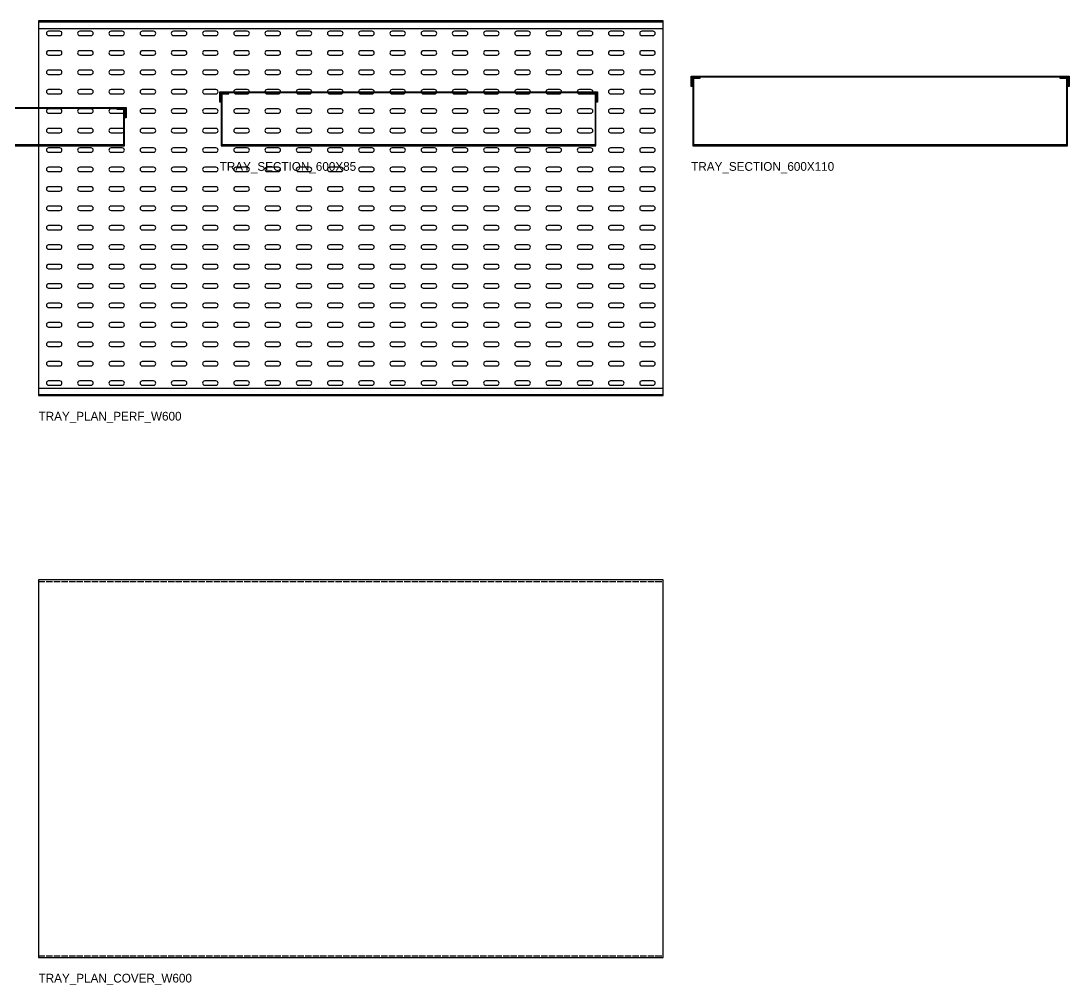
# Model space of a CAD drawing. Header units: millimetres. Extents: x 0 to 15450, y -7144 to 313.
# Drawn here: x 13772 to 15450, y -1344 to 200 of the extents above; entities that cross this region are included whole.
import ezdxf

# ---------------------------------------------------------------- set-up
doc = ezdxf.new("R2010")
doc.units = ezdxf.units.MM
doc.header["$LTSCALE"] = 8
doc.linetypes.add('DASHED', pattern=[1.524, 1.27, -0.254])
for name, color, linetype in [('TRAY', 7, 'Continuous'), ('TRAY-COVER', 5, 'Continuous'), ('TRAY-HIDDEN', 8, 'DASHED'), ('TRAY-SLOT', 8, 'Continuous')]:
    doc.layers.add(name, color=color, linetype=linetype)

# ---------------------------------------------------------------- blocks, each defined once
blk = doc.blocks.new('TCR_TRAY_SECTION_600X60')
at = {"layer": 'TRAY'}
blk.add_lwpolyline([(12, 60), (0, 60), (0, 0), (600, 0), (600, 60), (588, 60), (588, 58.5), (598.5, 58.5), (598.5, 1.5), (1.5, 1.5), (1.5, 58.5), (12, 58.5)], close=True, dxfattribs=at)
at = {"layer": 'TRAY-COVER'}
blk.add_lwpolyline([(-2.5, 45), (-2.5, 61.5), (602.5, 61.5), (602.5, 45), (601, 45), (601, 60), (-1, 60), (-1, 45)], close=True, dxfattribs=at)
blk = doc.blocks.new('TCR_TRAY_SECTION_600X85')
at = {"layer": 'TRAY'}
blk.add_lwpolyline([(12, 85), (0, 85), (0, 0), (600, 0), (600, 85), (588, 85), (588, 83.5), (598.5, 83.5), (598.5, 1.5), (1.5, 1.5), (1.5, 83.5), (12, 83.5)], close=True, dxfattribs=at)
at = {"layer": 'TRAY-COVER'}
blk.add_lwpolyline([(-2.5, 70), (-2.5, 86.5), (602.5, 86.5), (602.5, 70), (601, 70), (601, 85), (-1, 85), (-1, 70)], close=True, dxfattribs=at)
blk = doc.blocks.new('TCR_TRAY_SECTION_600X110')
at = {"layer": 'TRAY'}
blk.add_lwpolyline([(12, 110), (0, 110), (0, 0), (600, 0), (600, 110), (588, 110), (588, 108.5), (598.5, 108.5), (598.5, 1.5), (1.5, 1.5), (1.5, 108.5), (12, 108.5)], close=True, dxfattribs=at)
at = {"layer": 'TRAY-COVER'}
blk.add_lwpolyline([(-2.5, 95), (-2.5, 111.5), (602.5, 111.5), (602.5, 95), (601, 95), (601, 110), (-1, 110), (-1, 95)], close=True, dxfattribs=at)
blk = doc.blocks.new('TCR_TRAY_PLAN_PERF_W600')
at = {"layer": 'TRAY'}
for p, q in [((0, 598.5), (1000, 598.5)), ((0, 588), (1000, 588)), ((0, 12), (1000, 12)), ((0, 1.5), (1000, 1.5))]:
    blk.add_line(p, q, dxfattribs=at)
blk.add_lwpolyline([(0, 0), (1000, 0), (1000, 600), (0, 600)], close=True, dxfattribs=at)
at = {"layer": 'TRAY-SLOT'}
for points in [[(16, 576.5), (34, 576.5, 1), (34, 583.5), (16, 583.5, 1)], [(66, 576.5), (84, 576.5, 1), (84, 583.5), (66, 583.5, 1)], [(116, 576.5), (134, 576.5, 1), (134, 583.5), (116, 583.5, 1)], [(166, 576.5), (184, 576.5, 1), (184, 583.5), (166, 583.5, 1)], [(216, 576.5), (234, 576.5, 1), (234, 583.5), (216, 583.5, 1)], [(266, 576.5), (284, 576.5, 1), (284, 583.5), (266, 583.5, 1)], [(316, 576.5), (334, 576.5, 1), (334, 583.5), (316, 583.5, 1)], [(366, 576.5), (384, 576.5, 1), (384, 583.5), (366, 583.5, 1)], [(416, 576.5), (434, 576.5, 1), (434, 583.5), (416, 583.5, 1)], [(466, 576.5), (484, 576.5, 1), (484, 583.5), (466, 583.5, 1)], [(516, 576.5), (534, 576.5, 1), (534, 583.5), (516, 583.5, 1)], [(566, 576.5), (584, 576.5, 1), (584, 583.5), (566, 583.5, 1)], [(616, 576.5), (634, 576.5, 1), (634, 583.5), (616, 583.5, 1)], [(666, 576.5), (684, 576.5, 1), (684, 583.5), (666, 583.5, 1)], [(716, 576.5), (734, 576.5, 1), (734, 583.5), (716, 583.5, 1)], [(766, 576.5), (784, 576.5, 1), (784, 583.5), (766, 583.5, 1)], [(816, 576.5), (834, 576.5, 1), (834, 583.5), (816, 583.5, 1)], [(866, 576.5), (884, 576.5, 1), (884, 583.5), (866, 583.5, 1)], [(916, 576.5), (934, 576.5, 1), (934, 583.5), (916, 583.5, 1)], [(966, 576.5), (984, 576.5, 1), (984, 583.5), (966, 583.5, 1)], [(16, 545.4), (34, 545.4, 1), (34, 552.4), (16, 552.4, 1)], [(66, 545.4), (84, 545.4, 1), (84, 552.4), (66, 552.4, 1)], [(116, 545.4), (134, 545.4, 1), (134, 552.4), (116, 552.4, 1)], [(166, 545.4), (184, 545.4, 1), (184, 552.4), (166, 552.4, 1)], [(216, 545.4), (234, 545.4, 1), (234, 552.4), (216, 552.4, 1)], [(266, 545.4), (284, 545.4, 1), (284, 552.4), (266, 552.4, 1)], [(316, 545.4), (334, 545.4, 1), (334, 552.4), (316, 552.4, 1)], [(366, 545.4), (384, 545.4, 1), (384, 552.4), (366, 552.4, 1)], [(416, 545.4), (434, 545.4, 1), (434, 552.4), (416, 552.4, 1)], [(466, 545.4), (484, 545.4, 1), (484, 552.4), (466, 552.4, 1)], [(516, 545.4), (534, 545.4, 1), (534, 552.4), (516, 552.4, 1)], [(566, 545.4), (584, 545.4, 1), (584, 552.4), (566, 552.4, 1)], [(616, 545.4), (634, 545.4, 1), (634, 552.4), (616, 552.4, 1)], [(666, 545.4), (684, 545.4, 1), (684, 552.4), (666, 552.4, 1)], [(716, 545.4), (734, 545.4, 1), (734, 552.4), (716, 552.4, 1)], [(766, 545.4), (784, 545.4, 1), (784, 552.4), (766, 552.4, 1)], [(816, 545.4), (834, 545.4, 1), (834, 552.4), (816, 552.4, 1)], [(866, 545.4), (884, 545.4, 1), (884, 552.4), (866, 552.4, 1)], [(916, 545.4), (934, 545.4, 1), (934, 552.4), (916, 552.4, 1)], [(966, 545.4), (984, 545.4, 1), (984, 552.4), (966, 552.4, 1)], [(16, 514.3), (34, 514.3, 1), (34, 521.3), (16, 521.3, 1)], [(66, 514.3), (84, 514.3, 1), (84, 521.3), (66, 521.3, 1)], [(116, 514.3), (134, 514.3, 1), (134, 521.3), (116, 521.3, 1)], [(166, 514.3), (184, 514.3, 1), (184, 521.3), (166, 521.3, 1)], [(216, 514.3), (234, 514.3, 1), (234, 521.3), (216, 521.3, 1)], [(266, 514.3), (284, 514.3, 1), (284, 521.3), (266, 521.3, 1)], [(316, 514.3), (334, 514.3, 1), (334, 521.3), (316, 521.3, 1)], [(366, 514.3), (384, 514.3, 1), (384, 521.3), (366, 521.3, 1)], [(416, 514.3), (434, 514.3, 1), (434, 521.3), (416, 521.3, 1)], [(466, 514.3), (484, 514.3, 1), (484, 521.3), (466, 521.3, 1)], [(516, 514.3), (534, 514.3, 1), (534, 521.3), (516, 521.3, 1)], [(566, 514.3), (584, 514.3, 1), (584, 521.3), (566, 521.3, 1)], [(616, 514.3), (634, 514.3, 1), (634, 521.3), (616, 521.3, 1)], [(666, 514.3), (684, 514.3, 1), (684, 521.3), (666, 521.3, 1)], [(716, 514.3), (734, 514.3, 1), (734, 521.3), (716, 521.3, 1)], [(766, 514.3), (784, 514.3, 1), (784, 521.3), (766, 521.3, 1)], [(816, 514.3), (834, 514.3, 1), (834, 521.3), (816, 521.3, 1)], [(866, 514.3), (884, 514.3, 1), (884, 521.3), (866, 521.3, 1)], [(916, 514.3), (934, 514.3, 1), (934, 521.3), (916, 521.3, 1)], [(966, 514.3), (984, 514.3, 1), (984, 521.3), (966, 521.3, 1)], [(16, 483.2), (34, 483.2, 1), (34, 490.2), (16, 490.2, 1)], [(66, 483.2), (84, 483.2, 1), (84, 490.2), (66, 490.2, 1)], [(116, 483.2), (134, 483.2, 1), (134, 490.2), (116, 490.2, 1)], [(166, 483.2), (184, 483.2, 1), (184, 490.2), (166, 490.2, 1)], [(216, 483.2), (234, 483.2, 1), (234, 490.2), (216, 490.2, 1)], [(266, 483.2), (284, 483.2, 1), (284, 490.2), (266, 490.2, 1)], [(316, 483.2), (334, 483.2, 1), (334, 490.2), (316, 490.2, 1)], [(366, 483.2), (384, 483.2, 1), (384, 490.2), (366, 490.2, 1)], [(416, 483.2), (434, 483.2, 1), (434, 490.2), (416, 490.2, 1)], [(466, 483.2), (484, 483.2, 1), (484, 490.2), (466, 490.2, 1)], [(516, 483.2), (534, 483.2, 1), (534, 490.2), (516, 490.2, 1)], [(566, 483.2), (584, 483.2, 1), (584, 490.2), (566, 490.2, 1)], [(616, 483.2), (634, 483.2, 1), (634, 490.2), (616, 490.2, 1)], [(666, 483.2), (684, 483.2, 1), (684, 490.2), (666, 490.2, 1)], [(716, 483.2), (734, 483.2, 1), (734, 490.2), (716, 490.2, 1)], [(766, 483.2), (784, 483.2, 1), (784, 490.2), (766, 490.2, 1)], [(816, 483.2), (834, 483.2, 1), (834, 490.2), (816, 490.2, 1)], [(866, 483.2), (884, 483.2, 1), (884, 490.2), (866, 490.2, 1)], [(916, 483.2), (934, 483.2, 1), (934, 490.2), (916, 490.2, 1)], [(966, 483.2), (984, 483.2, 1), (984, 490.2), (966, 490.2, 1)], [(16, 452.1), (34, 452.1, 1), (34, 459.1), (16, 459.1, 1)], [(66, 452.1), (84, 452.1, 1), (84, 459.1), (66, 459.1, 1)], [(116, 452.1), (134, 452.1, 1), (134, 459.1), (116, 459.1, 1)], [(166, 452.1), (184, 452.1, 1), (184, 459.1), (166, 459.1, 1)], [(216, 452.1), (234, 452.1, 1), (234, 459.1), (216, 459.1, 1)], [(266, 452.1), (284, 452.1, 1), (284, 459.1), (266, 459.1, 1)], [(316, 452.1), (334, 452.1, 1), (334, 459.1), (316, 459.1, 1)], [(366, 452.1), (384, 452.1, 1), (384, 459.1), (366, 459.1, 1)], [(416, 452.1), (434, 452.1, 1), (434, 459.1), (416, 459.1, 1)], [(466, 452.1), (484, 452.1, 1), (484, 459.1), (466, 459.1, 1)], [(516, 452.1), (534, 452.1, 1), (534, 459.1), (516, 459.1, 1)], [(566, 452.1), (584, 452.1, 1), (584, 459.1), (566, 459.1, 1)], [(616, 452.1), (634, 452.1, 1), (634, 459.1), (616, 459.1, 1)], [(666, 452.1), (684, 452.1, 1), (684, 459.1), (666, 459.1, 1)], [(716, 452.1), (734, 452.1, 1), (734, 459.1), (716, 459.1, 1)], [(766, 452.1), (784, 452.1, 1), (784, 459.1), (766, 459.1, 1)], [(816, 452.1), (834, 452.1, 1), (834, 459.1), (816, 459.1, 1)], [(866, 452.1), (884, 452.1, 1), (884, 459.1), (866, 459.1, 1)], [(916, 452.1), (934, 452.1, 1), (934, 459.1), (916, 459.1, 1)], [(966, 452.1), (984, 452.1, 1), (984, 459.1), (966, 459.1, 1)], [(16, 420.9), (34, 420.9, 1), (34, 427.9), (16, 427.9, 1)], [(66, 420.9), (84, 420.9, 1), (84, 427.9), (66, 427.9, 1)], [(116, 420.9), (134, 420.9, 1), (134, 427.9), (116, 427.9, 1)], [(166, 420.9), (184, 420.9, 1), (184, 427.9), (166, 427.9, 1)], [(216, 420.9), (234, 420.9, 1), (234, 427.9), (216, 427.9, 1)], [(266, 420.9), (284, 420.9, 1), (284, 427.9), (266, 427.9, 1)], [(316, 420.9), (334, 420.9, 1), (334, 427.9), (316, 427.9, 1)], [(366, 420.9), (384, 420.9, 1), (384, 427.9), (366, 427.9, 1)], [(416, 420.9), (434, 420.9, 1), (434, 427.9), (416, 427.9, 1)], [(466, 420.9), (484, 420.9, 1), (484, 427.9), (466, 427.9, 1)], [(516, 420.9), (534, 420.9, 1), (534, 427.9), (516, 427.9, 1)], [(566, 420.9), (584, 420.9, 1), (584, 427.9), (566, 427.9, 1)], [(616, 420.9), (634, 420.9, 1), (634, 427.9), (616, 427.9, 1)], [(666, 420.9), (684, 420.9, 1), (684, 427.9), (666, 427.9, 1)], [(716, 420.9), (734, 420.9, 1), (734, 427.9), (716, 427.9, 1)], [(766, 420.9), (784, 420.9, 1), (784, 427.9), (766, 427.9, 1)], [(816, 420.9), (834, 420.9, 1), (834, 427.9), (816, 427.9, 1)], [(866, 420.9), (884, 420.9, 1), (884, 427.9), (866, 427.9, 1)], [(916, 420.9), (934, 420.9, 1), (934, 427.9), (916, 427.9, 1)], [(966, 420.9), (984, 420.9, 1), (984, 427.9), (966, 427.9, 1)], [(16, 389.8), (34, 389.8, 1), (34, 396.8), (16, 396.8, 1)], [(66, 389.8), (84, 389.8, 1), (84, 396.8), (66, 396.8, 1)], [(116, 389.8), (134, 389.8, 1), (134, 396.8), (116, 396.8, 1)], [(166, 389.8), (184, 389.8, 1), (184, 396.8), (166, 396.8, 1)], [(216, 389.8), (234, 389.8, 1), (234, 396.8), (216, 396.8, 1)], [(266, 389.8), (284, 389.8, 1), (284, 396.8), (266, 396.8, 1)], [(316, 389.8), (334, 389.8, 1), (334, 396.8), (316, 396.8, 1)], [(366, 389.8), (384, 389.8, 1), (384, 396.8), (366, 396.8, 1)], [(416, 389.8), (434, 389.8, 1), (434, 396.8), (416, 396.8, 1)], [(466, 389.8), (484, 389.8, 1), (484, 396.8), (466, 396.8, 1)], [(516, 389.8), (534, 389.8, 1), (534, 396.8), (516, 396.8, 1)], [(566, 389.8), (584, 389.8, 1), (584, 396.8), (566, 396.8, 1)], [(616, 389.8), (634, 389.8, 1), (634, 396.8), (616, 396.8, 1)], [(666, 389.8), (684, 389.8, 1), (684, 396.8), (666, 396.8, 1)], [(716, 389.8), (734, 389.8, 1), (734, 396.8), (716, 396.8, 1)], [(766, 389.8), (784, 389.8, 1), (784, 396.8), (766, 396.8, 1)], [(816, 389.8), (834, 389.8, 1), (834, 396.8), (816, 396.8, 1)], [(866, 389.8), (884, 389.8, 1), (884, 396.8), (866, 396.8, 1)], [(916, 389.8), (934, 389.8, 1), (934, 396.8), (916, 396.8, 1)], [(966, 389.8), (984, 389.8, 1), (984, 396.8), (966, 396.8, 1)], [(16, 358.7), (34, 358.7, 1), (34, 365.7), (16, 365.7, 1)], [(66, 358.7), (84, 358.7, 1), (84, 365.7), (66, 365.7, 1)], [(116, 358.7), (134, 358.7, 1), (134, 365.7), (116, 365.7, 1)], [(166, 358.7), (184, 358.7, 1), (184, 365.7), (166, 365.7, 1)], [(216, 358.7), (234, 358.7, 1), (234, 365.7), (216, 365.7, 1)], [(266, 358.7), (284, 358.7, 1), (284, 365.7), (266, 365.7, 1)], [(316, 358.7), (334, 358.7, 1), (334, 365.7), (316, 365.7, 1)], [(366, 358.7), (384, 358.7, 1), (384, 365.7), (366, 365.7, 1)], [(416, 358.7), (434, 358.7, 1), (434, 365.7), (416, 365.7, 1)], [(466, 358.7), (484, 358.7, 1), (484, 365.7), (466, 365.7, 1)], [(516, 358.7), (534, 358.7, 1), (534, 365.7), (516, 365.7, 1)], [(566, 358.7), (584, 358.7, 1), (584, 365.7), (566, 365.7, 1)], [(616, 358.7), (634, 358.7, 1), (634, 365.7), (616, 365.7, 1)], [(666, 358.7), (684, 358.7, 1), (684, 365.7), (666, 365.7, 1)], [(716, 358.7), (734, 358.7, 1), (734, 365.7), (716, 365.7, 1)], [(766, 358.7), (784, 358.7, 1), (784, 365.7), (766, 365.7, 1)], [(816, 358.7), (834, 358.7, 1), (834, 365.7), (816, 365.7, 1)], [(866, 358.7), (884, 358.7, 1), (884, 365.7), (866, 365.7, 1)], [(916, 358.7), (934, 358.7, 1), (934, 365.7), (916, 365.7, 1)], [(966, 358.7), (984, 358.7, 1), (984, 365.7), (966, 365.7, 1)], [(16, 327.6), (34, 327.6, 1), (34, 334.6), (16, 334.6, 1)], [(66, 327.6), (84, 327.6, 1), (84, 334.6), (66, 334.6, 1)], [(116, 327.6), (134, 327.6, 1), (134, 334.6), (116, 334.6, 1)], [(166, 327.6), (184, 327.6, 1), (184, 334.6), (166, 334.6, 1)], [(216, 327.6), (234, 327.6, 1), (234, 334.6), (216, 334.6, 1)], [(266, 327.6), (284, 327.6, 1), (284, 334.6), (266, 334.6, 1)], [(316, 327.6), (334, 327.6, 1), (334, 334.6), (316, 334.6, 1)], [(366, 327.6), (384, 327.6, 1), (384, 334.6), (366, 334.6, 1)], [(416, 327.6), (434, 327.6, 1), (434, 334.6), (416, 334.6, 1)], [(466, 327.6), (484, 327.6, 1), (484, 334.6), (466, 334.6, 1)], [(516, 327.6), (534, 327.6, 1), (534, 334.6), (516, 334.6, 1)], [(566, 327.6), (584, 327.6, 1), (584, 334.6), (566, 334.6, 1)], [(616, 327.6), (634, 327.6, 1), (634, 334.6), (616, 334.6, 1)], [(666, 327.6), (684, 327.6, 1), (684, 334.6), (666, 334.6, 1)], [(716, 327.6), (734, 327.6, 1), (734, 334.6), (716, 334.6, 1)], [(766, 327.6), (784, 327.6, 1), (784, 334.6), (766, 334.6, 1)], [(816, 327.6), (834, 327.6, 1), (834, 334.6), (816, 334.6, 1)], [(866, 327.6), (884, 327.6, 1), (884, 334.6), (866, 334.6, 1)], [(916, 327.6), (934, 327.6, 1), (934, 334.6), (916, 334.6, 1)], [(966, 327.6), (984, 327.6, 1), (984, 334.6), (966, 334.6, 1)], [(16, 296.5), (34, 296.5, 1), (34, 303.5), (16, 303.5, 1)], [(66, 296.5), (84, 296.5, 1), (84, 303.5), (66, 303.5, 1)], [(116, 296.5), (134, 296.5, 1), (134, 303.5), (116, 303.5, 1)], [(166, 296.5), (184, 296.5, 1), (184, 303.5), (166, 303.5, 1)], [(216, 296.5), (234, 296.5, 1), (234, 303.5), (216, 303.5, 1)], [(266, 296.5), (284, 296.5, 1), (284, 303.5), (266, 303.5, 1)], [(316, 296.5), (334, 296.5, 1), (334, 303.5), (316, 303.5, 1)], [(366, 296.5), (384, 296.5, 1), (384, 303.5), (366, 303.5, 1)], [(416, 296.5), (434, 296.5, 1), (434, 303.5), (416, 303.5, 1)], [(466, 296.5), (484, 296.5, 1), (484, 303.5), (466, 303.5, 1)], [(516, 296.5), (534, 296.5, 1), (534, 303.5), (516, 303.5, 1)], [(566, 296.5), (584, 296.5, 1), (584, 303.5), (566, 303.5, 1)], [(616, 296.5), (634, 296.5, 1), (634, 303.5), (616, 303.5, 1)], [(666, 296.5), (684, 296.5, 1), (684, 303.5), (666, 303.5, 1)], [(716, 296.5), (734, 296.5, 1), (734, 303.5), (716, 303.5, 1)], [(766, 296.5), (784, 296.5, 1), (784, 303.5), (766, 303.5, 1)], [(816, 296.5), (834, 296.5, 1), (834, 303.5), (816, 303.5, 1)], [(866, 296.5), (884, 296.5, 1), (884, 303.5), (866, 303.5, 1)], [(916, 296.5), (934, 296.5, 1), (934, 303.5), (916, 303.5, 1)], [(966, 296.5), (984, 296.5, 1), (984, 303.5), (966, 303.5, 1)], [(16, 265.4), (34, 265.4, 1), (34, 272.4), (16, 272.4, 1)], [(66, 265.4), (84, 265.4, 1), (84, 272.4), (66, 272.4, 1)], [(116, 265.4), (134, 265.4, 1), (134, 272.4), (116, 272.4, 1)], [(166, 265.4), (184, 265.4, 1), (184, 272.4), (166, 272.4, 1)], [(216, 265.4), (234, 265.4, 1), (234, 272.4), (216, 272.4, 1)], [(266, 265.4), (284, 265.4, 1), (284, 272.4), (266, 272.4, 1)], [(316, 265.4), (334, 265.4, 1), (334, 272.4), (316, 272.4, 1)], [(366, 265.4), (384, 265.4, 1), (384, 272.4), (366, 272.4, 1)], [(416, 265.4), (434, 265.4, 1), (434, 272.4), (416, 272.4, 1)], [(466, 265.4), (484, 265.4, 1), (484, 272.4), (466, 272.4, 1)], [(516, 265.4), (534, 265.4, 1), (534, 272.4), (516, 272.4, 1)], [(566, 265.4), (584, 265.4, 1), (584, 272.4), (566, 272.4, 1)], [(616, 265.4), (634, 265.4, 1), (634, 272.4), (616, 272.4, 1)], [(666, 265.4), (684, 265.4, 1), (684, 272.4), (666, 272.4, 1)], [(716, 265.4), (734, 265.4, 1), (734, 272.4), (716, 272.4, 1)], [(766, 265.4), (784, 265.4, 1), (784, 272.4), (766, 272.4, 1)], [(816, 265.4), (834, 265.4, 1), (834, 272.4), (816, 272.4, 1)], [(866, 265.4), (884, 265.4, 1), (884, 272.4), (866, 272.4, 1)], [(916, 265.4), (934, 265.4, 1), (934, 272.4), (916, 272.4, 1)], [(966, 265.4), (984, 265.4, 1), (984, 272.4), (966, 272.4, 1)], [(16, 234.3), (34, 234.3, 1), (34, 241.3), (16, 241.3, 1)], [(66, 234.3), (84, 234.3, 1), (84, 241.3), (66, 241.3, 1)], [(116, 234.3), (134, 234.3, 1), (134, 241.3), (116, 241.3, 1)], [(166, 234.3), (184, 234.3, 1), (184, 241.3), (166, 241.3, 1)], [(216, 234.3), (234, 234.3, 1), (234, 241.3), (216, 241.3, 1)], [(266, 234.3), (284, 234.3, 1), (284, 241.3), (266, 241.3, 1)], [(316, 234.3), (334, 234.3, 1), (334, 241.3), (316, 241.3, 1)], [(366, 234.3), (384, 234.3, 1), (384, 241.3), (366, 241.3, 1)], [(416, 234.3), (434, 234.3, 1), (434, 241.3), (416, 241.3, 1)], [(466, 234.3), (484, 234.3, 1), (484, 241.3), (466, 241.3, 1)], [(516, 234.3), (534, 234.3, 1), (534, 241.3), (516, 241.3, 1)], [(566, 234.3), (584, 234.3, 1), (584, 241.3), (566, 241.3, 1)], [(616, 234.3), (634, 234.3, 1), (634, 241.3), (616, 241.3, 1)], [(666, 234.3), (684, 234.3, 1), (684, 241.3), (666, 241.3, 1)], [(716, 234.3), (734, 234.3, 1), (734, 241.3), (716, 241.3, 1)], [(766, 234.3), (784, 234.3, 1), (784, 241.3), (766, 241.3, 1)], [(816, 234.3), (834, 234.3, 1), (834, 241.3), (816, 241.3, 1)], [(866, 234.3), (884, 234.3, 1), (884, 241.3), (866, 241.3, 1)], [(916, 234.3), (934, 234.3, 1), (934, 241.3), (916, 241.3, 1)], [(966, 234.3), (984, 234.3, 1), (984, 241.3), (966, 241.3, 1)], [(16, 203.2), (34, 203.2, 1), (34, 210.2), (16, 210.2, 1)], [(66, 203.2), (84, 203.2, 1), (84, 210.2), (66, 210.2, 1)], [(116, 203.2), (134, 203.2, 1), (134, 210.2), (116, 210.2, 1)], [(166, 203.2), (184, 203.2, 1), (184, 210.2), (166, 210.2, 1)], [(216, 203.2), (234, 203.2, 1), (234, 210.2), (216, 210.2, 1)], [(266, 203.2), (284, 203.2, 1), (284, 210.2), (266, 210.2, 1)], [(316, 203.2), (334, 203.2, 1), (334, 210.2), (316, 210.2, 1)], [(366, 203.2), (384, 203.2, 1), (384, 210.2), (366, 210.2, 1)], [(416, 203.2), (434, 203.2, 1), (434, 210.2), (416, 210.2, 1)], [(466, 203.2), (484, 203.2, 1), (484, 210.2), (466, 210.2, 1)], [(516, 203.2), (534, 203.2, 1), (534, 210.2), (516, 210.2, 1)], [(566, 203.2), (584, 203.2, 1), (584, 210.2), (566, 210.2, 1)], [(616, 203.2), (634, 203.2, 1), (634, 210.2), (616, 210.2, 1)], [(666, 203.2), (684, 203.2, 1), (684, 210.2), (666, 210.2, 1)], [(716, 203.2), (734, 203.2, 1), (734, 210.2), (716, 210.2, 1)], [(766, 203.2), (784, 203.2, 1), (784, 210.2), (766, 210.2, 1)], [(816, 203.2), (834, 203.2, 1), (834, 210.2), (816, 210.2, 1)], [(866, 203.2), (884, 203.2, 1), (884, 210.2), (866, 210.2, 1)], [(916, 203.2), (934, 203.2, 1), (934, 210.2), (916, 210.2, 1)], [(966, 203.2), (984, 203.2, 1), (984, 210.2), (966, 210.2, 1)], [(16, 172.1), (34, 172.1, 1), (34, 179.1), (16, 179.1, 1)], [(66, 172.1), (84, 172.1, 1), (84, 179.1), (66, 179.1, 1)], [(116, 172.1), (134, 172.1, 1), (134, 179.1), (116, 179.1, 1)], [(166, 172.1), (184, 172.1, 1), (184, 179.1), (166, 179.1, 1)], [(216, 172.1), (234, 172.1, 1), (234, 179.1), (216, 179.1, 1)], [(266, 172.1), (284, 172.1, 1), (284, 179.1), (266, 179.1, 1)], [(316, 172.1), (334, 172.1, 1), (334, 179.1), (316, 179.1, 1)], [(366, 172.1), (384, 172.1, 1), (384, 179.1), (366, 179.1, 1)], [(416, 172.1), (434, 172.1, 1), (434, 179.1), (416, 179.1, 1)], [(466, 172.1), (484, 172.1, 1), (484, 179.1), (466, 179.1, 1)], [(516, 172.1), (534, 172.1, 1), (534, 179.1), (516, 179.1, 1)], [(566, 172.1), (584, 172.1, 1), (584, 179.1), (566, 179.1, 1)], [(616, 172.1), (634, 172.1, 1), (634, 179.1), (616, 179.1, 1)], [(666, 172.1), (684, 172.1, 1), (684, 179.1), (666, 179.1, 1)], [(716, 172.1), (734, 172.1, 1), (734, 179.1), (716, 179.1, 1)], [(766, 172.1), (784, 172.1, 1), (784, 179.1), (766, 179.1, 1)], [(816, 172.1), (834, 172.1, 1), (834, 179.1), (816, 179.1, 1)], [(866, 172.1), (884, 172.1, 1), (884, 179.1), (866, 179.1, 1)], [(916, 172.1), (934, 172.1, 1), (934, 179.1), (916, 179.1, 1)], [(966, 172.1), (984, 172.1, 1), (984, 179.1), (966, 179.1, 1)], [(16, 140.9), (34, 140.9, 1), (34, 147.9), (16, 147.9, 1)], [(66, 140.9), (84, 140.9, 1), (84, 147.9), (66, 147.9, 1)], [(116, 140.9), (134, 140.9, 1), (134, 147.9), (116, 147.9, 1)], [(166, 140.9), (184, 140.9, 1), (184, 147.9), (166, 147.9, 1)], [(216, 140.9), (234, 140.9, 1), (234, 147.9), (216, 147.9, 1)], [(266, 140.9), (284, 140.9, 1), (284, 147.9), (266, 147.9, 1)], [(316, 140.9), (334, 140.9, 1), (334, 147.9), (316, 147.9, 1)], [(366, 140.9), (384, 140.9, 1), (384, 147.9), (366, 147.9, 1)], [(416, 140.9), (434, 140.9, 1), (434, 147.9), (416, 147.9, 1)], [(466, 140.9), (484, 140.9, 1), (484, 147.9), (466, 147.9, 1)], [(516, 140.9), (534, 140.9, 1), (534, 147.9), (516, 147.9, 1)], [(566, 140.9), (584, 140.9, 1), (584, 147.9), (566, 147.9, 1)], [(616, 140.9), (634, 140.9, 1), (634, 147.9), (616, 147.9, 1)], [(666, 140.9), (684, 140.9, 1), (684, 147.9), (666, 147.9, 1)], [(716, 140.9), (734, 140.9, 1), (734, 147.9), (716, 147.9, 1)], [(766, 140.9), (784, 140.9, 1), (784, 147.9), (766, 147.9, 1)], [(816, 140.9), (834, 140.9, 1), (834, 147.9), (816, 147.9, 1)], [(866, 140.9), (884, 140.9, 1), (884, 147.9), (866, 147.9, 1)], [(916, 140.9), (934, 140.9, 1), (934, 147.9), (916, 147.9, 1)], [(966, 140.9), (984, 140.9, 1), (984, 147.9), (966, 147.9, 1)], [(16, 109.8), (34, 109.8, 1), (34, 116.8), (16, 116.8, 1)], [(66, 109.8), (84, 109.8, 1), (84, 116.8), (66, 116.8, 1)], [(116, 109.8), (134, 109.8, 1), (134, 116.8), (116, 116.8, 1)], [(166, 109.8), (184, 109.8, 1), (184, 116.8), (166, 116.8, 1)], [(216, 109.8), (234, 109.8, 1), (234, 116.8), (216, 116.8, 1)], [(266, 109.8), (284, 109.8, 1), (284, 116.8), (266, 116.8, 1)], [(316, 109.8), (334, 109.8, 1), (334, 116.8), (316, 116.8, 1)], [(366, 109.8), (384, 109.8, 1), (384, 116.8), (366, 116.8, 1)], [(416, 109.8), (434, 109.8, 1), (434, 116.8), (416, 116.8, 1)], [(466, 109.8), (484, 109.8, 1), (484, 116.8), (466, 116.8, 1)], [(516, 109.8), (534, 109.8, 1), (534, 116.8), (516, 116.8, 1)], [(566, 109.8), (584, 109.8, 1), (584, 116.8), (566, 116.8, 1)], [(616, 109.8), (634, 109.8, 1), (634, 116.8), (616, 116.8, 1)], [(666, 109.8), (684, 109.8, 1), (684, 116.8), (666, 116.8, 1)], [(716, 109.8), (734, 109.8, 1), (734, 116.8), (716, 116.8, 1)], [(766, 109.8), (784, 109.8, 1), (784, 116.8), (766, 116.8, 1)], [(816, 109.8), (834, 109.8, 1), (834, 116.8), (816, 116.8, 1)], [(866, 109.8), (884, 109.8, 1), (884, 116.8), (866, 116.8, 1)], [(916, 109.8), (934, 109.8, 1), (934, 116.8), (916, 116.8, 1)], [(966, 109.8), (984, 109.8, 1), (984, 116.8), (966, 116.8, 1)], [(16, 78.7), (34, 78.7, 1), (34, 85.7), (16, 85.7, 1)], [(66, 78.7), (84, 78.7, 1), (84, 85.7), (66, 85.7, 1)], [(116, 78.7), (134, 78.7, 1), (134, 85.7), (116, 85.7, 1)], [(166, 78.7), (184, 78.7, 1), (184, 85.7), (166, 85.7, 1)], [(216, 78.7), (234, 78.7, 1), (234, 85.7), (216, 85.7, 1)], [(266, 78.7), (284, 78.7, 1), (284, 85.7), (266, 85.7, 1)], [(316, 78.7), (334, 78.7, 1), (334, 85.7), (316, 85.7, 1)], [(366, 78.7), (384, 78.7, 1), (384, 85.7), (366, 85.7, 1)], [(416, 78.7), (434, 78.7, 1), (434, 85.7), (416, 85.7, 1)], [(466, 78.7), (484, 78.7, 1), (484, 85.7), (466, 85.7, 1)], [(516, 78.7), (534, 78.7, 1), (534, 85.7), (516, 85.7, 1)], [(566, 78.7), (584, 78.7, 1), (584, 85.7), (566, 85.7, 1)], [(616, 78.7), (634, 78.7, 1), (634, 85.7), (616, 85.7, 1)], [(666, 78.7), (684, 78.7, 1), (684, 85.7), (666, 85.7, 1)], [(716, 78.7), (734, 78.7, 1), (734, 85.7), (716, 85.7, 1)], [(766, 78.7), (784, 78.7, 1), (784, 85.7), (766, 85.7, 1)], [(816, 78.7), (834, 78.7, 1), (834, 85.7), (816, 85.7, 1)], [(866, 78.7), (884, 78.7, 1), (884, 85.7), (866, 85.7, 1)], [(916, 78.7), (934, 78.7, 1), (934, 85.7), (916, 85.7, 1)], [(966, 78.7), (984, 78.7, 1), (984, 85.7), (966, 85.7, 1)], [(16, 47.6), (34, 47.6, 1), (34, 54.6), (16, 54.6, 1)], [(66, 47.6), (84, 47.6, 1), (84, 54.6), (66, 54.6, 1)], [(116, 47.6), (134, 47.6, 1), (134, 54.6), (116, 54.6, 1)], [(166, 47.6), (184, 47.6, 1), (184, 54.6), (166, 54.6, 1)], [(216, 47.6), (234, 47.6, 1), (234, 54.6), (216, 54.6, 1)], [(266, 47.6), (284, 47.6, 1), (284, 54.6), (266, 54.6, 1)], [(316, 47.6), (334, 47.6, 1), (334, 54.6), (316, 54.6, 1)], [(366, 47.6), (384, 47.6, 1), (384, 54.6), (366, 54.6, 1)], [(416, 47.6), (434, 47.6, 1), (434, 54.6), (416, 54.6, 1)], [(466, 47.6), (484, 47.6, 1), (484, 54.6), (466, 54.6, 1)], [(516, 47.6), (534, 47.6, 1), (534, 54.6), (516, 54.6, 1)], [(566, 47.6), (584, 47.6, 1), (584, 54.6), (566, 54.6, 1)], [(616, 47.6), (634, 47.6, 1), (634, 54.6), (616, 54.6, 1)], [(666, 47.6), (684, 47.6, 1), (684, 54.6), (666, 54.6, 1)], [(716, 47.6), (734, 47.6, 1), (734, 54.6), (716, 54.6, 1)], [(766, 47.6), (784, 47.6, 1), (784, 54.6), (766, 54.6, 1)], [(816, 47.6), (834, 47.6, 1), (834, 54.6), (816, 54.6, 1)], [(866, 47.6), (884, 47.6, 1), (884, 54.6), (866, 54.6, 1)], [(916, 47.6), (934, 47.6, 1), (934, 54.6), (916, 54.6, 1)], [(966, 47.6), (984, 47.6, 1), (984, 54.6), (966, 54.6, 1)], [(16, 16.5), (34, 16.5, 1), (34, 23.5), (16, 23.5, 1)], [(66, 16.5), (84, 16.5, 1), (84, 23.5), (66, 23.5, 1)], [(116, 16.5), (134, 16.5, 1), (134, 23.5), (116, 23.5, 1)], [(166, 16.5), (184, 16.5, 1), (184, 23.5), (166, 23.5, 1)], [(216, 16.5), (234, 16.5, 1), (234, 23.5), (216, 23.5, 1)], [(266, 16.5), (284, 16.5, 1), (284, 23.5), (266, 23.5, 1)], [(316, 16.5), (334, 16.5, 1), (334, 23.5), (316, 23.5, 1)], [(366, 16.5), (384, 16.5, 1), (384, 23.5), (366, 23.5, 1)], [(416, 16.5), (434, 16.5, 1), (434, 23.5), (416, 23.5, 1)], [(466, 16.5), (484, 16.5, 1), (484, 23.5), (466, 23.5, 1)], [(516, 16.5), (534, 16.5, 1), (534, 23.5), (516, 23.5, 1)], [(566, 16.5), (584, 16.5, 1), (584, 23.5), (566, 23.5, 1)], [(616, 16.5), (634, 16.5, 1), (634, 23.5), (616, 23.5, 1)], [(666, 16.5), (684, 16.5, 1), (684, 23.5), (666, 23.5, 1)], [(716, 16.5), (734, 16.5, 1), (734, 23.5), (716, 23.5, 1)], [(766, 16.5), (784, 16.5, 1), (784, 23.5), (766, 23.5, 1)], [(816, 16.5), (834, 16.5, 1), (834, 23.5), (816, 23.5, 1)], [(866, 16.5), (884, 16.5, 1), (884, 23.5), (866, 23.5, 1)], [(916, 16.5), (934, 16.5, 1), (934, 23.5), (916, 23.5, 1)], [(966, 16.5), (984, 16.5, 1), (984, 23.5), (966, 23.5, 1)]]:
    blk.add_lwpolyline(points, format="xyb", close=True, dxfattribs=at)
blk = doc.blocks.new('TCR_TRAY_PLAN_COVER_W600')
at = {"layer": 'TRAY-COVER'}
blk.add_lwpolyline([(0, -2.5), (1000, -2.5), (1000, 602.5), (0, 602.5)], close=True, dxfattribs=at)
at = {"layer": 'TRAY-HIDDEN'}
for p, q in [((0, 600), (1000, 600)), ((0, 0), (1000, 0))]:
    blk.add_line(p, q, dxfattribs=at)

msp = doc.modelspace()

# ---------------------------------------------------------------- block references
for name, p in [('TCR_TRAY_PLAN_PERF_W600', (13800, -400)), ('TCR_TRAY_SECTION_600X110', (14847.5, 0)), ('TCR_TRAY_SECTION_600X85', (14092.5, 0)), ('TCR_TRAY_SECTION_600X60', (13337.5, 0)), ('TCR_TRAY_PLAN_COVER_W600', (13800, -1297.5))]:
    msp.add_blockref(name, p)

# ---------------------------------------------------------------- texts
for s, p in [('TRAY_SECTION_600X85', (14090, -40)), ('TRAY_SECTION_600X110', (14845, -40)), ('TRAY_PLAN_PERF_W600', (13800, -440)), ('TRAY_PLAN_COVER_W600', (13800, -1340))]:
    msp.add_text(s, height=14).set_placement(p)

doc.saveas('drawing.dxf')
